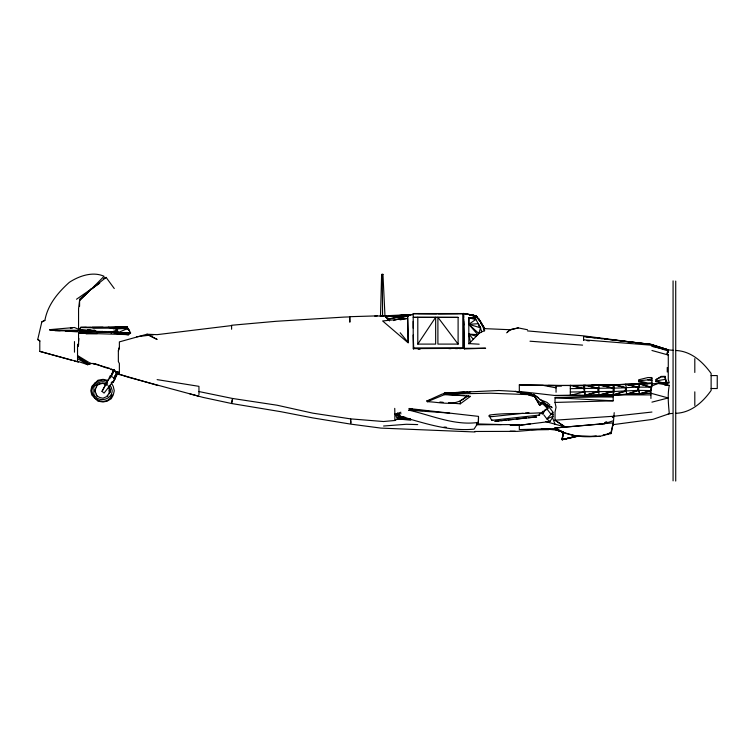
<?xml version="1.0" encoding="UTF-8"?>
<svg xmlns="http://www.w3.org/2000/svg" width="755" height="755" viewBox="0 0 755 755"><rect width="100%" height="100%" fill="white"/><g stroke="black" fill="none" stroke-linecap="round" stroke-linejoin="round"><path stroke-width="1.13" d="M673.073 480.85L673.073 280.879M675.725 481.058L675.725 281.086M463.513 313.533L473.508 315.25L480.548 327.698L481.567 331.983L478.812 333.502L468.817 324.32L475.65 319.535L475.14 318.1L468.912 317.798L468.817 324.32L477.792 334.729L468.817 343.902L468.817 317.591L475.14 317.902L473.508 315.458L463.513 313.438L463.712 317.411M399.782 415.373L396.271 415.269C421.375 422.102 447.564 431.766 474.017 429.142L478.406 422.394L478.51 416.373L408.927 408.521L412.419 408.625M478.406 421.375L478.51 417.392M389.467 320.828L385.626 316.789L385.654 315.571L382.587 316.383L377.377 315.873L349.744 316.694L349.848 322.187L349.744 316.902L343.931 317.1L276.292 321.281L231.606 325.263L231.606 329.237M413.211 335.031L413.721 348.857M413.211 321.366L413.211 328.198M448.508 402.821L460.248 403.84L460.342 400.782L468.534 395.856M78.558 341.685L78.869 338.504M407.7 317.496L407.596 315.656L413.211 314.457L385.852 315.769L385.626 316.685L389.486 320.677M463.608 318.959L464.325 348.914L463.513 313.438L468.912 314.429M608.69 433.568C598.866 438.495 587.107 435.767 576.452 436.305L562.173 439.665L563.192 432.464L555.029 427.453L555.029 428.585L556.048 429.519L563.192 432.209L556.048 429.84L563.192 432.171L556.048 429.538L555.029 428.491L556.048 429.104L556.048 430.048L541.373 428.51M563.192 433.719L563.192 432.417L577.471 436.371L562.173 439.703L563.192 432.53L560.465 430.831M80.19 329.52L80.606 327.406L86.268 327.293M562.173 438.542L563.192 433.54L562.173 439.74L576.452 436.305L562.173 439.533M614.287 394.94L639.712 393.78L650.933 390.609L651.952 385.918L651.952 377.547L647.875 377.547L638.692 379.793L638.692 381.936L647.875 383.87L582.577 385.711L519.317 384.89L519.317 392.345M613.183 425.254L614.202 412.645M79.577 306.313L79.577 299.244L91.827 288.627L104.067 276.283C92.884 271.158 79.077 275.934 69.375 282.304C57.918 292.562 47.697 304.793 44.894 320.365L41.827 321.894L37.75 339.439L39.788 340.977L39.788 351.386L78.558 361.966L74.481 361.041M408.512 315.316L410.352 314.561L385.626 316.789L385.852 315.769M80.087 329.548L80.606 327.5L126.51 326.99L128.558 329.142L130.596 333.012L128.558 334.644L117.327 333.682L111.212 332.323L130.596 333.012L104.067 332.106L105.087 331.492L107.125 332.106M78.218 345.394L77.538 346.875L78.558 342.912M613.183 423.659L611.144 433.615L603.188 434.823M651.952 383.682L650.933 387.249L639.712 383.984L626.527 384.267M118.356 350.896L119.375 347.357L119.375 341.883L146.923 334.238L157.125 334.654L231.606 325.575M119.375 347.366L118.356 350.858L118.356 361.56L119.375 363.504L119.375 374.64L115.288 371.677L114.269 369.941L111.212 369.223L117.327 372.394L119.375 374.338L128.558 377.292L203.038 397.394L231.606 403.519L280.775 411.683L312.815 417.902L350.773 424.131L380.935 428.104L475.037 431.983L475.037 431.454M519.317 391.42L555.029 395.507L613.183 394.893L614.202 391.515L614.202 384.682L556.048 385.607L556.048 392.241M480.548 327.793L468.817 324.32L478.094 323.716L480.548 327.793L478.812 333.502L477.792 334.729L468.817 334.106L470.45 342.27M651.952 402.132L668.279 397.961L650.933 393.261L639.712 393.78L638.692 390.514L637.673 390.401L626.442 394.374L626.442 387.636L625.423 384.172L638.692 387.249L639.712 383.984L650.933 387.136L650.933 398.461M650.933 390.712L639.712 393.78L638.692 390.392L638.692 387.126L639.712 383.974M77.538 346.875L78.558 343.931L77.538 345.356L77.538 361.277L87.74 364.646C94.403 360.682 102.057 367.911 109.173 368.308M109.173 393.619L110.192 390.76L109.173 387.806L109.173 393.619L107.805 394.846M96.244 387.23L96.923 385.456L99.99 383.823L103.048 383.21L107.125 384.852M95.564 388.995L94.885 390.76L96.923 395.96L99.99 397.592L103.048 398.206L108.144 395.96L107.125 395.46M666.24 383.059L665.212 376.839L666.24 383.059L669.298 382.851L668.279 379.69L668.279 355.02L667.26 353.434L668.279 351.047L651.952 345.648M96.923 385.456L94.885 390.76L95.564 392.458M109.617 378.925L113.637 369.695M530.538 423.848L520.337 425.169L510.135 424.867L520.337 425.169L549.923 421.498L546.865 418.902L552.99 412.107L547.885 405.605L542.788 401.396L540.74 403.123L539.721 405.369L534.625 396.526L533.606 396.413L531.558 394.242L515.24 391.42L498.913 390.505L444.327 393.062L444.535 394.082L490.75 393.204L528.5 394.639M108.144 380.142L110.192 375.773L115.288 378.614L104.067 393.1L102.029 391.364L108.144 380.048L102.029 391.364M111.212 376.235L113.76 371.073M113.76 378.481L116.817 372.3M110.702 377.264L114.269 370.054M111.212 375.867L113.76 370.762M549.923 421.498L552.99 416.911L552.99 412.626M113.25 382.294L117.327 373.782M113.25 381.888L112.231 381.577L113.25 381.888L117.837 372.772M113.76 378.557L117.327 371.498M545.337 409.342L542.788 414.212L541.76 412.655C524.423 414.108 506.935 412.674 489.731 415.023L488.712 416.062L490.75 416.43M112.231 394.742L110.192 398.31L107.125 400.66L103.048 401.471L98.962 400.66L94.885 398.31L92.846 394.742L91.827 390.76L92.846 386.683L94.885 383.21L98.962 380.86L103.048 380.048L107.125 380.86M92.846 386.579L94.885 383.219M417.798 344.101L435.654 317.279L435.654 344.101L417.798 344.101L417.798 317.279L458.106 317.383L458.106 344.101L437.9 344.101L437.9 317.279L458.106 344.101M476.801 423.791L477.868 422.177M78.558 332.908L79.577 331.52M667.26 353.434L668.279 352.264L668.279 349.867L650.933 344.337L610.295 339.608M543.128 411.126L541.76 412.655L547.885 408.663L542.788 403.434L540.74 403.123L535.644 398.517L534.625 395.403L531.558 394.242L515.24 391.42L521.356 391.836M605.567 422.064L604 423.781L555.029 427.962L613.183 422.866L611.144 431.945L607.058 434.606M88.618 291.77L79.577 300.471M410.059 419.044L397.394 419.157L410.324 418.893M78.558 329.048L78.558 308.833L79.577 300.367L90.808 289.552L106.106 277.406L114.269 288.533M481.567 330.766L481.567 331.879L484.625 330.756L483.606 329.435L484.625 328.633L511.154 329.775M506.633 332.823L510.135 329.737L518.298 327.906L527.481 329.737M507.511 332.058L510.135 329.737L518.298 327.906M466.675 395.658C456.794 407.596 440.693 402 427.292 401.707L427.292 400.792L442.288 394.006L446.328 393.412M97.942 284.04L90.808 289.448L99.736 283.172M606.784 421.715L604 423.781L613.183 420.809M612.352 417.591L614.202 416.213L651.952 412.041M460.248 403.84L470.544 396.318L446.79 394.365M76.519 299.244L91.827 288.627M407.492 316.572L410.352 314.637L401.811 315.279M656.038 379.69L661.135 376.424L665.212 376.32L665.212 379.378L666.24 381.011M542.788 403.434L539.721 405.369L534.625 396.526M95.904 385.758C99.047 383.068 103.643 382.643 107.125 384.908M198.952 391.552L232.625 398.489L277.104 405.218L312.815 413.164L350.565 418.874L383.512 421.526L394.846 420.497L397.498 418.968L397.498 417.421L405.558 417.383M104.067 278.529L106.106 277.406L104.067 278.435M85.891 363.523L87.74 364.627L90.808 363.599L77.538 355.53L88.76 364.099L87.74 364.627L77.538 358.597M41.827 321.894L44.894 320.365M473.206 316.081L468.912 314.448L475.442 315.864L477.283 317.289L476.773 316.6L468.912 314.448L473.3 315.458M660.115 377.528L656.038 379.491L656.038 381.832M88.76 363.693L87.74 364.165L90.808 363.212M427.292 401.707L444.327 394.695L464.221 395.516M552.99 416.288L546.865 418.902L543.808 414.844M79.577 331.436L106.106 332.313L96.923 332.002L106.106 332.313L117.327 331.634L118.356 332.464L127.538 328.623L129.577 330.973L126.51 326.896L115.288 327.104M651.952 385.918L658.077 383.464L669.298 385.409C667.42 394.629 668.42 404.378 669.298 413.721L652.971 419.336L613.183 424.64M393.506 320.582L407.596 315.864L407.596 314.741L385.626 316.789M650.933 394.893L613.183 394.893L625.423 390.911L626.442 391.024L614.287 394.667M400.839 416.222L397.706 417.213L404.623 417.185M626.442 394.289L638.692 390.514M383.38 316.147L384.956 315.675L382.964 274.348L381.624 274.452M469.223 392.156L470.648 391.732M382.257 274.556L382.587 316.383L380.492 315.779L381.624 274.452L382.964 274.358M651.952 382.851L647.875 383.059L638.692 380.813L647.875 379.888L651.952 378.765M587.909 394.459L598.894 391.637L613.183 391.42L598.894 395.091L589.013 395.243M598.894 391.637L584.615 391.722L570.327 395.412L555.029 395.507L613.183 396.724L613.183 400.811L555.029 402.443L555.029 397.743L613.183 396.724M601.093 394.554L613.183 391.534M103.048 332.002L105.087 331.492L105.087 332.106M400.867 412.211L396.375 413.948L401.056 413.778M562.173 439.636L576.452 436.239M400.046 419.459L405.35 418.232L408.54 418.478M407.596 314.844L387.91 319.129L407.596 315.864L408.21 342.883L382.625 320.96L407.7 318.412L400.065 319.837M405.407 315.241L407.596 314.769M427.292 400.792L430.501 400.178M523.168 413.306L489.731 416.864L491.769 420.337L539.721 415.033L538.702 415.146M444.535 394.176L456.369 392.524L468.1 392.307L444.535 394.082L456.369 392.524L444.327 393.062M596.242 435.918C585.134 437.787 573.734 436.286 563.192 432.455M430.048 400.377L426.783 400.886L428.717 401.094M478.406 422.394C454.699 425.952 431.539 415.307 408.823 410.154L422.819 410.56M498.913 420.969L494.827 421.356L536.663 416.968L528.5 417.675M97.942 332.096L105.087 331.492M516.26 419.044L526.462 417.855M136.712 336.739L148.962 335.267L157.125 339.439L146.923 334.238L148.962 335.258M491.769 420.337L492.788 420.224M508.096 419.959L512.758 419.431M525.442 413.051L528.934 412.664M70.394 328.132L72.442 327.925M120.394 328.567L119.375 328.378L128.274 328.416L113.25 328.812L118.356 327.462L127.331 326.924M668.279 413.825L672.356 413.419M475.037 431.473L517.279 431.369L537.683 429.633L548.904 429.538L531.558 429.633M531.558 394.544L528.5 394.742L528.5 393.515L520.337 392.996L528.5 394.535M500.952 420.667L506.058 420.157M387.343 319.488L389.608 319.261M539.372 413.806L542.788 413.485M393.714 315.986L398.347 315.581M79.577 331.634L94.885 330.36L94.885 330.869L79.577 331.218M464.221 392.043L452.264 392.987M128.558 334.644L78.558 333.115L79.577 332.455L103.048 331.492L96.923 331.388L87.74 329.699L96.923 331.587L79.577 329.491L80.606 327.5L127.538 328.623M77.538 331.851L65.298 331.058M374.782 316.081L377.377 315.873M383.587 426.028L406.369 424.272L417.694 424.584M665.212 379.378L656.038 380.916L662.154 382.643L666.24 382.643M614.202 416.213L555.029 420.195L555.029 411.928L556.048 407.238L555.029 402.443M660.229 383.446L668.166 382.927M60.192 330.652L49.99 330.133L49.99 329.624L74.481 327.5L79.577 329.746L79.577 332.115M614.202 391.515L625.423 390.911L625.423 387.645L614.202 384.682M661.135 377.038L664.192 376.887M651.952 383.776L662.154 383.266L656.038 381.53M614.202 388.145L626.442 387.759L613.183 384.795L601.093 384.88M626.442 387.636L637.673 387.136L637.673 390.401L626.442 390.901M613.183 394.893L650.933 393.261M617.637 384.606L613.183 384.795L651.952 383.559M619.864 384.522L625.423 384.286M675.423 413.315C690.768 412.994 702.735 402.349 711.125 390.458L711.125 373.423C702.584 361.626 690.825 350.905 675.423 350.48M115.288 328.699L119.375 328.576M445.658 393.978L457.898 393.544M555.029 428.585L519.317 429.595L519.317 425.999M97.301 333.625L86.089 333.861M148.962 335.06L153.038 334.956M640.825 383.955L643.052 383.899M417.798 317.279L413.211 317.383L458.106 317.383M591.835 385.041L598.894 384.899L613.183 388.051L584.615 388.457M556.048 385.767L561.814 385.654L547.262 385.579M94.885 330.869L58.154 330.803L55.096 330.718L54.077 330.039M570.327 388.655L583.596 388.457L585.635 395.195L597.875 391.722L597.875 388.259L584.615 385.192L584.615 395.309M570.327 392.024L584.615 391.826M80.606 327.406L90.808 327.302M455.444 348.612L457.69 348.584M398.649 417.458L403.255 417.421M515.24 431.247L510.135 431.19M601.093 395.082L613.183 394.997L613.183 384.682M580.217 395.337L570.327 395.412L570.327 385.295L583.596 388.457M398.857 417.26L403.463 417.241M476.396 424.754L519.317 424.555M109.173 390.76L110.192 390.76M413.211 313.816L462.796 313.816M127.538 326.792L92.846 327.915M91.921 327.198L103.048 327.198M94.885 330.36L55.096 330.209M97.942 331.898L99.99 331.898M111.212 332.219L108.144 332.219M459.427 348.574L461.267 348.574M448.819 348.631L451.065 348.631M413.617 348.867L413.108 348.621L485.644 348.225L464.325 348.914M711.125 375.565L717.25 375.565L717.25 388.523L711.125 388.523M600.357 423.678L602.688 423.678M638.692 387.126L650.933 387.136M118.356 374.027L158.144 385.56M79.577 332.71L86.259 332.766M561.588 385.607L548.196 385.418M599.923 436.399L577.471 436.201M519.317 384.899L542.788 385.305L556.048 387.853M638.692 390.392L650.933 390.609M476.462 423.895L501.235 424.574M49.99 330.133L53.058 330.209L49.99 329.624M425.15 410.626L428.642 410.729M443.921 427.103L446.243 427.179M540.74 403.123L542.788 403.227L551.962 407.209L551.962 407.832L550.942 406.803M555.029 397.743L613.183 400.811M468.817 343.591L479.142 344.204M52.038 329.793L53.058 329.859M520.337 393.402L526.462 393.817M408.823 410.154L449.631 413.108M529.982 341.203L582.577 345.129M410.758 420.186L400.15 419.167M583.596 339.835L651.952 345.243L651.952 346.479M483.606 326.594L478.302 318.516L484.625 328.633L478.302 318.119L477.283 317.817L476.773 316.402L473.3 315.382L476.773 316.402L477.283 318.11L480.548 321.809L481.567 324.763M473.3 315.382C474.282 314.844 478.793 317.308 476.367 316.996M527.537 330.907L583.596 335.871L650.933 344.544L668.279 349.867L662.833 348.801M587.069 340.665L589.391 340.873M667.26 349.791L673.375 350.348M664.674 384.974L669.298 385.409M117.327 333.682L128.558 334.748M439.901 402.009L443.128 402.311M397.498 417.421L405.35 418.232M529.519 394.846L528.5 394.742L530.538 394.034L529.519 395.271L533.606 396.413M114.269 369.941L115.288 371.677L119.375 372.083M610.125 433.002L611.144 433.106M396.375 413.646L399.027 413.948M400.046 417.675L402.17 417.921M585.918 336.768L589.4 337.174M591.722 337.438L595.204 337.844M598.687 338.259L602.169 338.665M604.491 338.929L607.973 339.335M94.885 363.825L92.846 363.485L108.05 367.893M92.846 363.466L94.885 363.75M157.125 379.623L198.952 386.343L198.952 394.62M589.06 386.305L598.894 388.268M647.875 379.888L651.952 380.709M380.161 315.873L381.785 316.213M653.037 346.705L668.279 349.952L650.933 344.346L583.596 336.579L583.596 340.354M71.423 360.135L39.788 351.368M626.527 384.531L638.692 387.249M107.125 380.256L103.048 379.34L97.942 380.256L91.827 386.381L90.808 390.76L91.827 395.044L97.942 401.169L103.048 401.99L107.125 401.169L111.212 398.725L113.25 395.044L114.269 390.76L113.25 386.381L111.212 382.7M601.093 385.399L613.183 388.164M573.649 386.286L583.596 388.57L583.596 385.21M552.99 414.655L550.942 414.136L546.865 408.889M468.912 317.798L475.65 319.535M189.769 393.827L198.952 396.271M545.846 421.611L565.231 427.047L555.029 420.195L565.231 427.047M651.952 350.49L668.279 355.02M476.462 336.258L468.817 334.106L473.404 339.316M556.048 429.84L563.192 432.247M115.288 371.677L117.327 372.8M539.721 399.461L546.865 402.321L549.923 405.067M105.087 383.927L106.615 384.842M107.635 383.314C103.171 379.944 96.168 382.219 93.865 387.192L93.865 394.233C97.716 403.113 111.674 400.273 112.231 390.76L111.212 387.192L109.853 385.286M561.833 424.716L563.532 425.867M88.76 364.099L77.538 356.492L87.74 364.646M533.606 394.176L538.702 397.923M534.625 395.403L542.788 401.396L542.788 403.548L547.885 408.663M399.027 414.259L397.498 413.032L398.413 414.259M118.016 373.357L119.375 374.64M400.169 332.757L408.21 342.572L407.7 318.818M478.302 318.534L480.548 321.29M108.144 385.758L110.192 388.419M478.812 325.622L479.916 327.679M118.356 332.464L116.308 328.321L116.308 330.312L111.212 332.115L111.212 333.37M394.742 408.361L394.846 413.561L397.498 418.968M96.244 394.195L96.923 395.96M476.773 316.477L477.283 317.808L477.179 316.987M552.349 417.213L555.029 424.272M484.625 330.756L480.548 321.781M463.608 321.092L463.815 325.075M407.936 333.332L408.002 335.645M694.808 358.644L694.808 372.46M694.808 391.845L694.808 405.444M667.26 352.321L667.26 354.661M667.26 367.477L667.26 372.026M667.26 382.039L667.26 385.38M598.894 384.89L598.894 395.101M483.606 326.575L483.606 329.435M458.106 313.533L438.306 313.721M444.327 393.572L444.327 394.695M436.569 313.721L417.798 313.542M394.846 413.561L394.846 420.497M111.212 369.148L111.212 369.639L109.173 368.223M110.192 389.467L110.192 392.628M78.558 332.219L78.558 345.214M74.481 341.581L74.481 352.179M232.625 398.489L231.606 403.094L232.625 398.489M400.424 416.269L398.961 417.628L400.424 416.307M531.558 394.242L529.519 394.742L531.558 394.242M420.148 348.801L417.902 348.819L420.148 348.829M462.796 313.542L413.211 313.542L413.211 347.923L462.796 347.923L462.796 313.542M112.231 327.764L108.144 327.406L112.231 327.764M547.885 405.605L542.788 403.548L547.885 407.842L547.885 405.605M39.788 340.977L37.75 339.439L39.788 340.977M350.773 421.951L350.565 418.874L350.773 423.395L350.773 421.951"/></g></svg>
